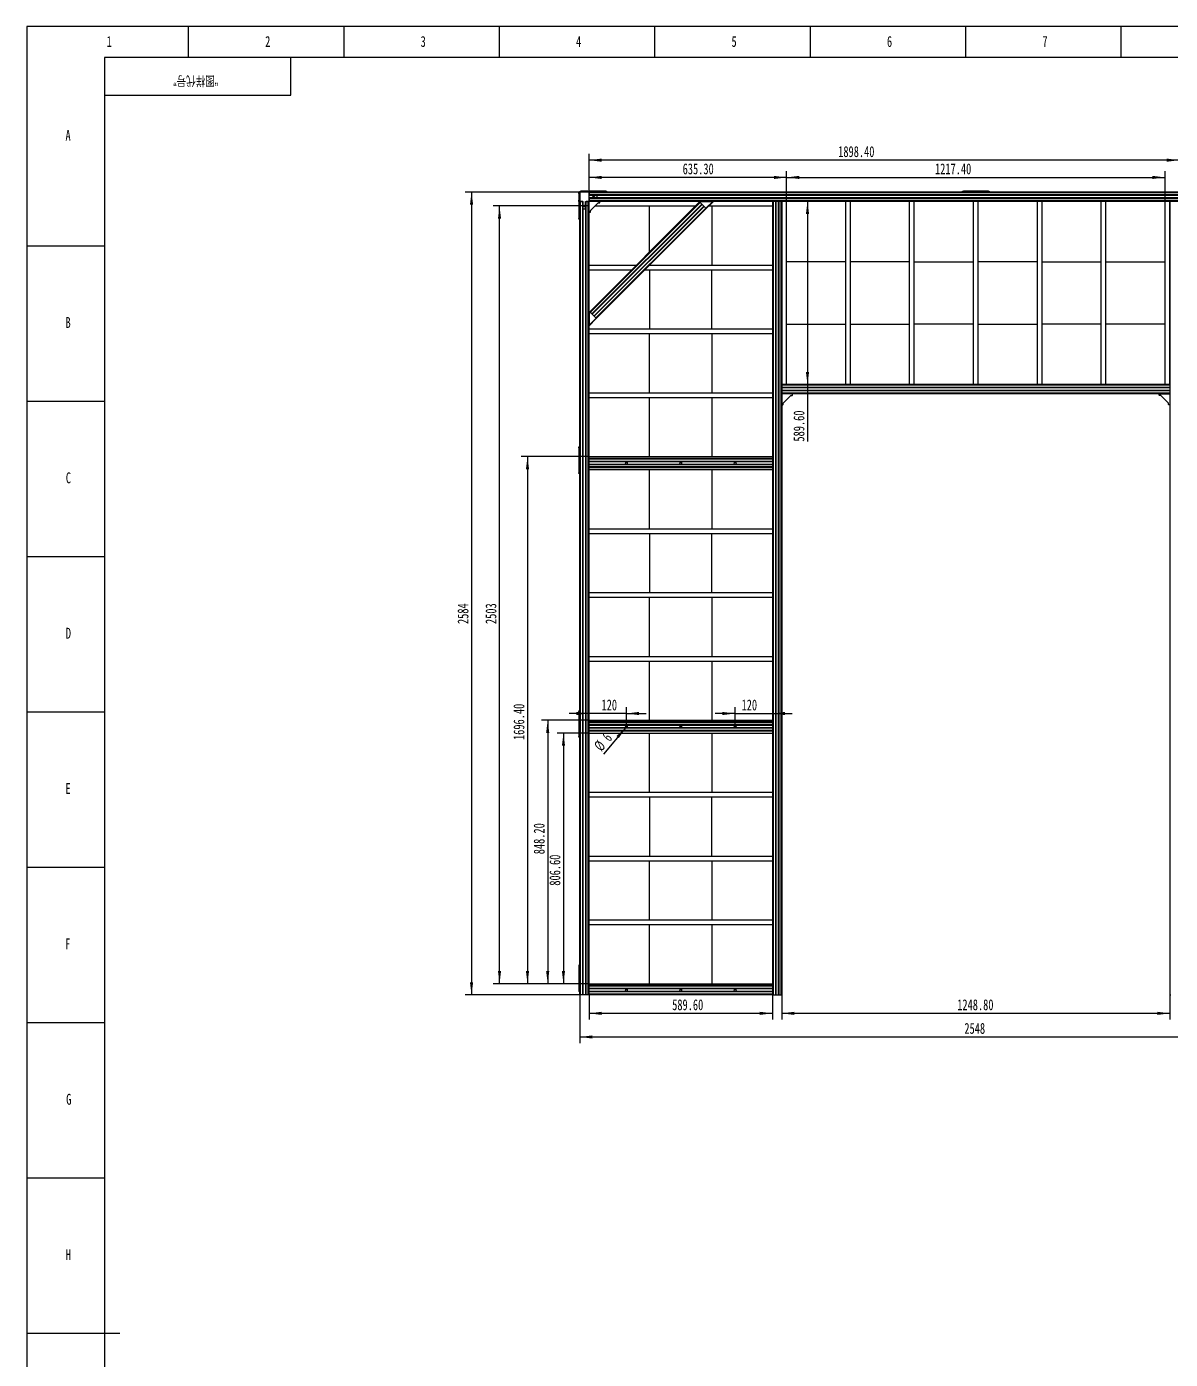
# Model space of a CAD drawing. Header units: millimetres. Extents: x 0 to 1189, y 0 to 841.
# Drawn here: x 0 to 367.9, y 412.1 to 841 of the extents above; entities that cross this region are included whole.
import ezdxf

# ---------------------------------------------------------------- set-up
doc = ezdxf.new("R2010")
doc.units = ezdxf.units.MM
for name, color, linetype in [('10', 7, 'Continuous'), ('5', 7, 'Continuous'), ('SLD-0', 7, 'Continuous')]:
    doc.layers.add(name, color=color, linetype=linetype)
doc.styles.add('SLDTEXTSTYLE0', font='TXT', dxfattribs={"width": 0.7, "bigfont": 'bigfont'})
doc.styles.add('SLDTEXTSTYLE5', font='TXT', dxfattribs={"width": 0.7})
doc.dimstyles.new('SLDDIMSTYLE0', dxfattribs={"dimtxt": 3.5, "dimasz": 4.08, "dimexe": 0, "dimexo": 0.0625, "dimgap": 0.875, "dimtad": 2, "dimlfac": 10, "dimrnd": 1e-09, "dimzin": 12, "dimdsep": 46, "dimtxsty": 'SLDTEXTSTYLE5', "dimsah": 1, "dimcen": 0.09, "dimadec": 0, "dimazin": 3, "dimtfac": 1, "dimtofl": 0, "dimtmove": 0, "dimatfit": 3, "dimfxl": 1, "dimfrac": 2, "dimtolj": 1, "dimtzin": 12, "dimarcsym": 0})
doc.dimstyles.new('SLDDIMSTYLE1', dxfattribs={"dimtxt": 3.5, "dimasz": 4.08, "dimexe": 0, "dimexo": 0.0625, "dimgap": 0.875, "dimtad": 2, "dimlfac": 10, "dimrnd": 1e-09, "dimzin": 4, "dimdsep": 46, "dimtxsty": 'SLDTEXTSTYLE5', "dimsah": 1, "dimcen": 0.09, "dimadec": 0, "dimazin": 1, "dimtfac": 1, "dimtofl": 0, "dimtmove": 0, "dimatfit": 3, "dimfxl": 1, "dimfrac": 2, "dimtolj": 1, "dimtzin": 12, "dimarcsym": 0})
doc.dimstyles.new('SLDDIMSTYLE2', dxfattribs={"dimtxt": 3.5, "dimasz": 4.08, "dimexe": 0, "dimexo": 0.0625, "dimgap": 0.875, "dimtad": 2, "dimlfac": 10, "dimrnd": 1e-09, "dimzin": 12, "dimdsep": 46, "dimtxsty": 'SLDTEXTSTYLE5', "dimblk1": 'NONE', "dimsah": 1, "dimcen": 0, "dimadec": 0, "dimazin": 3, "dimtfac": 1, "dimtmove": 0, "dimatfit": 3, "dimldrblk": 'NONE', "dimfxl": 1, "dimfrac": 2, "dimtolj": 1, "dimtzin": 12, "dimarcsym": 0})
doc.dimstyles.new('SLDDIMSTYLE3', dxfattribs={"dimtxt": 3.5, "dimasz": 4.08, "dimexe": 0, "dimexo": 0.0625, "dimgap": 0.875, "dimtad": 2, "dimlfac": 10, "dimrnd": 1e-09, "dimzin": 12, "dimdsep": 46, "dimtxsty": 'SLDTEXTSTYLE5', "dimsah": 1, "dimcen": 0.09, "dimadec": 0, "dimazin": 3, "dimtfac": 1, "dimtmove": 0, "dimatfit": 0, "dimfxl": 1, "dimfrac": 2, "dimtolj": 1, "dimtzin": 12, "dimarcsym": 0})

# ---------------------------------------------------------------- blocks, each defined once
blk = doc.blocks.new('_D')
at = {"layer": '10'}
for p, q in [((177.9, 529.38), (177.9, 513.84)), ((432.7, 529.38), (432.7, 513.84)), ((177.9, 515.84), (432.7, 515.84))]:
    blk.add_line(p, q, dxfattribs=at)
for points in [[(177.9, 515.84), (181.98, 515.34), (181.98, 516.35)], [(432.7, 515.84), (428.62, 516.35), (428.62, 515.34)]]:
    blk.add_solid(points, dxfattribs=at)
at = {"layer": '10', "insert": (301.62, 520.36), "char_height": 3.5, "attachment_point": 1, "style": 'SLDTEXTSTYLE5'}
blk.add_mtext('2548', dxfattribs=at)
blk = doc.blocks.new('_D_1')
at = {"layer": '10'}
for p, q in [((242.86, 529.38), (242.86, 521.45)), ((367.74, 529.38), (367.74, 521.45)), ((242.86, 523.45), (367.74, 523.45))]:
    blk.add_line(p, q, dxfattribs=at)
for points in [[(242.86, 523.45), (246.94, 522.94), (246.94, 523.95)], [(367.74, 523.45), (363.66, 523.95), (363.66, 522.94)]]:
    blk.add_solid(points, dxfattribs=at)
at = {"layer": '10', "insert": (299.32, 527.96), "char_height": 3.5, "attachment_point": 1, "style": 'SLDTEXTSTYLE5'}
blk.add_mtext('1248.80', dxfattribs=at)
blk = doc.blocks.new('_D_2')
at = {"layer": '10'}
for p, q in [((180.9, 529.38), (180.9, 521.45)), ((239.86, 529.38), (239.86, 521.45)), ((180.9, 523.45), (239.86, 523.45))]:
    blk.add_line(p, q, dxfattribs=at)
for points in [[(180.9, 523.45), (184.98, 522.94), (184.98, 523.95)], [(239.86, 523.45), (235.78, 523.95), (235.78, 522.94)]]:
    blk.add_solid(points, dxfattribs=at)
at = {"layer": '10', "insert": (207.63, 527.96), "char_height": 3.5, "attachment_point": 1, "style": 'SLDTEXTSTYLE5'}
blk.add_mtext('589.60', dxfattribs=at)
blk = doc.blocks.new('_D_3')
at = {"layer": '10'}
for p, q in [((180.38, 613.64), (170.67, 613.64)), ((172.67, 613.64), (172.67, 532.98)), ((180.38, 532.98), (170.67, 532.98))]:
    blk.add_line(p, q, dxfattribs=at)
for points in [[(172.67, 613.64), (172.16, 609.56), (173.17, 609.56)], [(172.67, 532.98), (173.17, 537.06), (172.16, 537.06)]]:
    blk.add_solid(points, dxfattribs=at)
at = {"layer": '10', "insert": (168.15, 564.53), "char_height": 3.5, "attachment_point": 1, "rotation": 90, "style": 'SLDTEXTSTYLE5'}
blk.add_mtext('806.60', dxfattribs=at)
blk = doc.blocks.new('_D_4')
at = {"layer": '10'}
for p, q in [((180.38, 783.28), (150.1, 783.28)), ((152.1, 532.98), (152.1, 783.28)), ((180.38, 532.98), (150.1, 532.98))]:
    blk.add_line(p, q, dxfattribs=at)
for points in [[(152.1, 783.28), (151.59, 779.2), (152.6, 779.2)], [(152.1, 532.98), (152.6, 537.06), (151.59, 537.06)]]:
    blk.add_solid(points, dxfattribs=at)
at = {"layer": '10', "insert": (147.58, 648.74), "char_height": 3.5, "attachment_point": 1, "rotation": 90, "style": 'SLDTEXTSTYLE5'}
blk.add_mtext('2503', dxfattribs=at)
blk = doc.blocks.new('_D_5')
at = {"layer": '10'}
for p, q in [((244.43, 785.3), (244.43, 794.48)), ((366.17, 785.3), (366.17, 794.48)), ((244.43, 792.48), (366.17, 792.48))]:
    blk.add_line(p, q, dxfattribs=at)
for points in [[(244.43, 792.48), (248.51, 791.97), (248.51, 792.98)], [(366.17, 792.48), (362.09, 792.98), (362.09, 791.97)]]:
    blk.add_solid(points, dxfattribs=at)
at = {"layer": '10', "insert": (292.17, 796.99), "char_height": 3.5, "attachment_point": 1, "style": 'SLDTEXTSTYLE5'}
blk.add_mtext('1217.40', dxfattribs=at)
blk = doc.blocks.new('_D_6')
at = {"layer": '10'}
for p, q in [((251.16, 784.78), (251.16, 725.82)), ((251.16, 725.82), (251.16, 707.46))]:
    blk.add_line(p, q, dxfattribs=at)
for points in [[(251.16, 784.78), (250.65, 780.7), (251.67, 780.7)], [(251.16, 725.82), (251.67, 729.9), (250.65, 729.9)]]:
    blk.add_solid(points, dxfattribs=at)
at = {"layer": '10', "insert": (246.65, 707.46), "char_height": 3.5, "attachment_point": 1, "rotation": 90, "style": 'SLDTEXTSTYLE5'}
blk.add_mtext('589.60', dxfattribs=at)
blk = doc.blocks.new('_D_7')
at = {"layer": '10'}
for p, q in [((180.9, 784.78), (180.9, 794.48)), ((244.43, 785.3), (244.43, 794.48)), ((244.43, 792.48), (180.9, 792.48))]:
    blk.add_line(p, q, dxfattribs=at)
for points in [[(180.9, 792.48), (184.98, 791.97), (184.98, 792.98)], [(244.43, 792.48), (240.35, 792.98), (240.35, 791.97)]]:
    blk.add_solid(points, dxfattribs=at)
at = {"layer": '10', "insert": (211, 796.99), "char_height": 3.5, "attachment_point": 1, "style": 'SLDTEXTSTYLE5'}
blk.add_mtext('635.30', dxfattribs=at)
blk = doc.blocks.new('_D_8')
at = {"layer": '10'}
for p, q in [((180.9, 784.78), (180.9, 800.03)), ((370.74, 798.03), (180.9, 798.03)), ((370.74, 784.78), (370.74, 800.03))]:
    blk.add_line(p, q, dxfattribs=at)
for points in [[(180.9, 798.03), (184.98, 797.52), (184.98, 798.54)], [(370.74, 798.03), (366.66, 798.54), (366.66, 797.52)]]:
    blk.add_solid(points, dxfattribs=at)
at = {"layer": '10', "insert": (261.03, 802.54), "char_height": 3.5, "attachment_point": 1, "style": 'SLDTEXTSTYLE5'}
blk.add_mtext('1898.40', dxfattribs=at)
blk = doc.blocks.new('_D_10')
at = {"layer": '10'}
for p, q in [((180.38, 617.8), (165.59, 617.8)), ((167.59, 617.8), (167.59, 532.98)), ((180.38, 532.98), (165.59, 532.98))]:
    blk.add_line(p, q, dxfattribs=at)
for points in [[(167.59, 617.8), (167.09, 613.72), (168.1, 613.72)], [(167.59, 532.98), (168.1, 537.06), (167.09, 537.06)]]:
    blk.add_solid(points, dxfattribs=at)
at = {"layer": '10', "insert": (163.08, 574.65), "char_height": 3.5, "attachment_point": 1, "rotation": 90, "style": 'SLDTEXTSTYLE5'}
blk.add_mtext('848.20', dxfattribs=at)
blk = doc.blocks.new('_D_11')
at = {"layer": '10'}
for p, q in [((180.38, 702.62), (159.1, 702.62)), ((161.1, 702.62), (161.1, 532.98)), ((180.38, 532.98), (159.1, 532.98))]:
    blk.add_line(p, q, dxfattribs=at)
for points in [[(161.1, 702.62), (160.59, 698.54), (161.61, 698.54)], [(161.1, 532.98), (161.61, 537.06), (160.59, 537.06)]]:
    blk.add_solid(points, dxfattribs=at)
at = {"layer": '10', "insert": (156.59, 611.42), "char_height": 3.5, "attachment_point": 1, "rotation": 90, "style": 'SLDTEXTSTYLE5'}
blk.add_mtext('1696.40', dxfattribs=at)
blk = doc.blocks.new('_D_12')
at = {"layer": '10'}
for p, q in [((180.9, 787.78), (141.1, 787.78)), ((143.1, 787.78), (143.1, 529.38)), ((179.9, 529.38), (141.1, 529.38))]:
    blk.add_line(p, q, dxfattribs=at)
for points in [[(143.1, 787.78), (142.59, 783.7), (143.61, 783.7)], [(143.1, 529.38), (143.61, 533.46), (142.59, 533.46)]]:
    blk.add_solid(points, dxfattribs=at)
at = {"layer": '10', "insert": (138.59, 648.74), "char_height": 3.5, "attachment_point": 1, "rotation": 90, "style": 'SLDTEXTSTYLE5'}
blk.add_mtext('2584', dxfattribs=at)
blk = doc.blocks.new('_D_13')
at = {"layer": '10'}
for q in [(185.57, 606.91), (193.1, 615.95)]:
    blk.add_line((192.71, 615.49), q, dxfattribs=at)
blk.add_solid([(192.71, 615.49), (189.71, 612.68), (190.49, 612.03)], dxfattribs=at)
at = {"layer": '10', "char_height": 3.5, "attachment_point": 1, "rotation": 50.2167, "style": 'SLDTEXTSTYLE5'}
for s, insert in [('6', (184.82, 612.89)), ('%%c', (182.18, 609.74))]:
    blk.add_mtext(s, dxfattribs=dict(at, insert=insert))
blk = doc.blocks.new('_None')
blk = doc.blocks.new('_D_14')
at = {"layer": '10'}
for p, q in [((192.9, 615.72), (192.9, 621.95)), ((180.9, 619.95), (174.55, 619.95)), ((192.9, 619.95), (180.9, 619.95)), ((192.9, 619.95), (199.25, 619.95))]:
    blk.add_line(p, q, dxfattribs=at)
for points in [[(180.9, 619.95), (176.82, 620.46), (176.82, 619.44)], [(192.9, 619.95), (196.98, 619.44), (196.98, 620.46)]]:
    blk.add_solid(points, dxfattribs=at)
at = {"layer": '10', "insert": (184.9, 624.46), "char_height": 3.5, "attachment_point": 1, "style": 'SLDTEXTSTYLE5'}
blk.add_mtext('120', dxfattribs=at)
blk = doc.blocks.new('_D_15')
at = {"layer": '10'}
for p, q in [((227.86, 615.72), (227.86, 621.95)), ((227.86, 619.95), (221.51, 619.95)), ((227.86, 619.95), (239.86, 619.95)), ((239.86, 619.95), (246.21, 619.95))]:
    blk.add_line(p, q, dxfattribs=at)
for points in [[(227.86, 619.95), (223.78, 620.46), (223.78, 619.44)], [(239.86, 619.95), (243.94, 619.44), (243.94, 620.46)]]:
    blk.add_solid(points, dxfattribs=at)
at = {"layer": '10', "insert": (229.95, 624.46), "char_height": 3.5, "attachment_point": 1, "style": 'SLDTEXTSTYLE5'}
blk.add_mtext('120', dxfattribs=at)

msp = doc.modelspace()

# ---------------------------------------------------------------- linework, layer by layer
at = {"color": 7, "linetype": 'Continuous', "lineweight": 25}
for p, q in [((177.6539, 787.3306), (177.6539, 787.5306)), ((177.6539, 787.5306), (177.9039, 787.5306)), ((177.9039, 787.3306), (177.6539, 787.3306)), ((177.6539, 787.3306), (177.6539, 785.1306)), ((177.6539, 785.1306), (177.9039, 785.1306)), ((177.6539, 784.9306), (177.6539, 785.1306)), ((177.9039, 784.9306), (177.6539, 784.9306)), ((177.6539, 784.7306), (177.6539, 784.9306)), ((177.9039, 787.5306), (177.9039, 785.0306)), ((177.9039, 785.0306), (177.9039, 784.9306)), ((177.9039, 784.9306), (177.9039, 784.7806)), ((178.0539, 787.7806), (178.0539, 788.0306)), ((178.0539, 788.0306), (178.2539, 788.0306)), ((178.1539, 787.7806), (178.0539, 787.7806)), ((180.6539, 787.7806), (178.1539, 787.7806)), ((178.2539, 788.0306), (178.2539, 787.7806)), ((180.4539, 788.0306), (178.2539, 788.0306)), ((180.4539, 787.7806), (180.4539, 788.0306)), ((180.4539, 788.0306), (180.6539, 788.0306)), ((180.6539, 788.0306), (180.6539, 787.7806)), ((180.6539, 788.0306), (180.8539, 788.0306)), ((180.8539, 787.7806), (180.6539, 787.7806)), ((180.8539, 788.0306), (180.8539, 787.7806)), ((186.3539, 788.0306), (180.8539, 788.0306)), ((180.9039, 787.7806), (180.8539, 787.7806)), ((301.1307, 787.7806), (180.9039, 787.7806)), ((180.9039, 787.7806), (180.9039, 787.5306)), ((429.7039, 787.5306), (180.9039, 787.5306)), ((180.9039, 787.5306), (180.9039, 786.8206)), ((180.9039, 786.6806), (180.9039, 787.5306)), ((429.7039, 786.8206), (180.9039, 786.8206)), ((429.7039, 786.8006), (180.9039, 786.8006)), ((429.7039, 786.7806), (180.9039, 786.7806)), ((429.7039, 786.7106), (180.9039, 786.7106)), ((429.7039, 786.6906), (180.9039, 786.6906)), ((183.4039, 786.6806), (180.9039, 786.6806)), ((180.9039, 785.0306), (180.9039, 785.8806)), ((183.4039, 785.8806), (180.9039, 785.8806)), ((429.7039, 785.8706), (180.9039, 785.8706)), ((429.7039, 785.8506), (180.9039, 785.8506)), ((429.7039, 785.7806), (180.9039, 785.7806)), ((429.7039, 785.7606), (180.9039, 785.7606)), ((429.7039, 785.7406), (180.9039, 785.7406)), ((180.9039, 785.7406), (180.9039, 785.0306)), ((429.7039, 785.0306), (180.9039, 785.0306)), ((180.9039, 785.0306), (180.9039, 784.7806)), ((183.4039, 786.6906), (183.4039, 786.6806)), ((183.4039, 786.6806), (183.4039, 785.8806)), ((183.4039, 785.8806), (183.4039, 785.8706)), ((186.3539, 787.7806), (186.3539, 788.0306)), ((186.3539, 788.0306), (186.5539, 788.0306)), ((186.5539, 788.0306), (186.5539, 787.7806)), ((301.0039, 787.7806), (301.0039, 788.0306)), ((301.0039, 788.0306), (301.1039, 788.0306)), ((301.1039, 787.7806), (301.1039, 788.0306)), ((301.1039, 788.0306), (301.3039, 788.0306)), ((301.3039, 787.7806), (301.1307, 787.7806)), ((301.3039, 788.0306), (301.3039, 787.7806)), ((309.4039, 788.0306), (301.3039, 788.0306)), ((309.4039, 787.7806), (301.3039, 787.7806)), ((309.4039, 787.7806), (309.4039, 788.0306)), ((309.4039, 788.0306), (309.6039, 788.0306)), ((309.5771, 787.7806), (309.4039, 787.7806)), ((429.7039, 787.7806), (309.5771, 787.7806)), ((309.6039, 788.0306), (309.6039, 787.7806)), ((309.6039, 788.0306), (309.6139, 788.0306)), ((309.6139, 788.0306), (309.6139, 787.7806)), ((177.9039, 784.7306), (177.6539, 784.7306)), ((177.6539, 784.7306), (177.6539, 779.2306)), ((177.9039, 705.6339), (177.9039, 784.7806)), ((178.1539, 784.7806), (177.9039, 784.7806)), ((178.1539, 784.7806), (179.0039, 784.7806)), ((178.1539, 529.3806), (178.1539, 784.7806)), ((178.8639, 784.7806), (178.1539, 784.7806)), ((178.8639, 529.3806), (178.8639, 784.7806)), ((178.8839, 529.3806), (178.8839, 784.7806)), ((178.9039, 529.3806), (178.9039, 784.7806)), ((178.9739, 529.3806), (178.9739, 784.7806)), ((178.9939, 529.3806), (178.9939, 784.7806)), ((179.0039, 782.2806), (178.9939, 782.2806)), ((179.0039, 782.2806), (179.0039, 784.7806)), ((179.8039, 782.2806), (179.0039, 782.2806)), ((179.8039, 784.7806), (180.6539, 784.7806)), ((179.8039, 782.2806), (179.8039, 784.7806)), ((179.8139, 782.2806), (179.8039, 782.2806)), ((179.8139, 529.3806), (179.8139, 784.7806)), ((179.8339, 529.3806), (179.8339, 784.7806)), ((179.9039, 529.3806), (179.9039, 784.7806)), ((179.9239, 529.3806), (179.9239, 784.7806)), ((179.9439, 529.3806), (179.9439, 784.7806)), ((180.6539, 784.7806), (179.9439, 784.7806)), ((180.6539, 529.3806), (180.6539, 784.7806)), ((180.9039, 784.7806), (180.6539, 784.7806)), ((216.6835, 784.7806), (180.9039, 784.7806)), ((180.9039, 749.001), (180.9039, 784.7806)), ((180.9039, 781.3006), (181.2839, 781.3006)), ((181.1161, 749.2132), (216.4714, 784.5685)), ((181.2928, 749.0364), (216.6482, 784.3917)), ((181.3839, 781.4006), (181.3839, 781.7592)), ((181.4132, 781.8299), (183.8546, 784.2714)), ((181.7949, 748.5344), (217.1502, 783.8897)), ((181.809, 748.5202), (217.1644, 783.8755)), ((181.8232, 748.5061), (217.1785, 783.8614)), ((181.8727, 748.4566), (217.228, 783.8119)), ((181.8868, 748.4424), (217.2422, 783.7978)), ((182.4666, 747.8626), (217.822, 783.2179)), ((182.4808, 747.8485), (217.8361, 783.2038)), ((182.5303, 747.799), (217.8856, 783.1543)), ((182.5444, 747.7848), (217.8998, 783.1402)), ((182.5586, 747.7707), (217.9139, 783.126)), ((182.8639, 783.2806), (215.1835, 783.2806)), ((183.0606, 747.2686), (218.416, 782.624)), ((183.2374, 747.0919), (218.5927, 782.4472)), ((183.9254, 784.3006), (184.2839, 784.3006)), ((184.3839, 784.4006), (184.3839, 784.7806)), ((200.3839, 768.481), (200.3839, 783.2806)), ((216.4714, 784.5685), (216.6835, 784.7806)), ((216.5563, 784.4837), (216.4714, 784.5685)), ((216.8532, 784.7806), (216.5563, 784.4837)), ((218.5079, 782.532), (216.5563, 784.4837)), ((217.1502, 783.8897), (216.6482, 784.3917)), ((216.6835, 784.7806), (216.8532, 784.7806)), ((216.8532, 784.7806), (220.7565, 784.7806)), ((218.416, 782.624), (217.9139, 783.126)), ((218.5079, 782.532), (220.7565, 784.7806)), ((218.5927, 782.4472), (218.5079, 782.532)), ((220.9262, 784.7806), (218.5927, 782.4472)), ((219.4262, 783.2806), (239.8639, 783.2806)), ((220.3839, 783.2806), (220.3839, 764.2406)), ((220.7565, 784.7806), (220.9262, 784.7806)), ((389.6817, 784.7806), (220.9262, 784.7806)), ((239.8639, 784.7806), (239.8639, 702.0406)), ((240.1139, 784.7806), (240.1139, 529.3806)), ((240.8239, 784.7806), (240.8239, 529.3806)), ((240.8439, 784.7806), (240.8439, 529.3806)), ((240.8639, 784.7806), (240.8639, 529.3806)), ((240.9339, 784.7806), (240.9339, 529.3806)), ((240.9539, 784.7806), (240.9539, 529.3806)), ((241.7739, 784.7806), (241.7739, 529.3806)), ((241.7939, 784.7806), (241.7939, 529.3806)), ((241.8639, 784.7806), (241.8639, 529.3806)), ((241.8839, 784.7806), (241.8839, 529.3806)), ((241.9039, 784.7806), (241.9039, 529.3806)), ((242.6139, 784.7806), (242.6139, 529.3806)), ((242.8639, 784.7806), (242.8639, 725.8206)), ((242.9339, 725.8206), (242.9339, 784.7806)), ((244.4339, 725.8206), (244.4339, 784.7806)), ((263.4739, 725.8206), (263.4739, 784.7806)), ((264.9739, 725.8206), (264.9739, 784.7806)), ((284.0139, 725.8206), (284.0139, 784.7806)), ((285.5139, 725.8206), (285.5139, 784.7806)), ((304.5539, 725.8206), (304.5539, 784.7806)), ((306.0539, 725.8206), (306.0539, 784.7806)), ((325.0939, 725.8206), (325.0939, 784.7806)), ((326.5939, 725.8206), (326.5939, 784.7806)), ((345.6339, 725.8206), (345.6339, 784.7806)), ((347.1339, 725.8206), (347.1339, 784.7806)), ((366.1739, 725.8206), (366.1739, 784.7806)), ((367.6739, 725.8206), (367.6739, 784.7806)), ((367.7439, 784.7806), (367.7439, 725.8206)), ((177.6539, 779.2306), (177.9039, 779.2306)), ((177.6539, 779.0306), (177.6539, 779.2306)), ((177.9039, 779.0306), (177.6539, 779.0306)), ((180.9039, 764.2406), (196.1435, 764.2406)), ((200.3862, 764.2406), (239.8639, 764.2406)), ((263.4739, 765.3006), (244.4339, 765.3006)), ((284.0139, 765.3006), (264.9739, 765.3006)), ((285.5139, 765.3006), (304.5539, 765.3006)), ((325.0939, 765.3006), (306.0539, 765.3006)), ((326.5939, 765.3006), (345.6339, 765.3006)), ((347.1339, 765.3006), (366.1739, 765.3006)), ((180.9039, 762.7406), (194.6435, 762.7406)), ((198.8862, 762.7406), (239.8639, 762.7406)), ((200.3839, 762.7406), (200.3839, 743.7006)), ((220.3839, 743.7006), (220.3839, 762.7406)), ((180.9039, 749.001), (181.1161, 749.2132)), ((181.2009, 749.1283), (180.9039, 748.8313)), ((180.9039, 748.8313), (180.9039, 749.001)), ((180.9039, 748.8313), (180.9039, 744.9281)), ((180.9039, 744.9281), (183.1525, 747.1767)), ((183.2374, 747.0919), (180.9039, 744.7584)), ((181.1161, 749.2132), (181.2009, 749.1283)), ((183.1525, 747.1767), (181.2009, 749.1283)), ((181.7949, 748.5344), (181.2928, 749.0364)), ((183.0606, 747.2686), (182.5586, 747.7707)), ((183.1525, 747.1767), (183.2374, 747.0919)), ((180.9039, 744.7584), (180.9039, 744.9281)), ((180.9039, 529.3806), (180.9039, 744.7584)), ((180.9039, 743.7006), (239.8639, 743.7006)), ((180.9039, 742.2006), (239.8639, 742.2006)), ((200.3839, 723.1606), (200.3839, 742.2006)), ((220.3839, 742.2006), (220.3839, 723.1606)), ((244.4339, 745.3006), (263.4739, 745.3006)), ((264.9739, 745.3006), (284.0139, 745.3006)), ((304.5539, 745.3006), (285.5139, 745.3006)), ((306.0539, 745.3006), (325.0939, 745.3006)), ((345.6339, 745.3006), (326.5939, 745.3006)), ((366.1739, 745.3006), (347.1339, 745.3006)), ((367.7439, 725.8206), (242.8639, 725.8206)), ((242.8639, 725.8206), (242.8639, 725.5706)), ((367.7439, 725.5706), (242.8639, 725.5706)), ((242.8639, 725.5706), (242.8639, 724.8606)), ((367.7439, 724.8606), (242.8639, 724.8606)), ((242.8639, 724.8606), (242.8639, 724.8406)), ((367.7439, 725.8206), (367.7439, 725.5706)), ((367.7439, 725.5706), (367.7439, 724.8606)), ((367.7439, 724.8606), (367.7439, 724.8406)), ((180.9039, 723.1606), (239.8639, 723.1606)), ((180.9039, 721.6606), (239.8639, 721.6606)), ((200.3839, 702.6206), (200.3839, 721.6606)), ((220.3839, 721.6606), (220.3839, 702.6206)), ((367.7439, 724.8406), (242.8639, 724.8406)), ((242.8639, 724.8406), (242.8639, 724.8206)), ((367.7439, 724.8206), (242.8639, 724.8206)), ((242.8639, 724.8206), (242.8639, 724.7506)), ((367.7439, 724.7506), (242.8639, 724.7506)), ((242.8639, 724.7506), (242.8639, 724.7306)), ((367.7439, 724.7306), (242.8639, 724.7306)), ((242.8639, 724.7306), (242.8639, 723.9106)), ((367.7439, 723.9106), (242.8639, 723.9106)), ((242.8639, 723.9106), (242.8639, 723.8906)), ((367.7439, 723.8906), (242.8639, 723.8906)), ((242.8639, 723.8906), (242.8639, 723.8206)), ((367.7439, 723.8206), (242.8639, 723.8206)), ((242.8639, 723.8206), (242.8639, 723.8006)), ((367.7439, 723.8006), (242.8639, 723.8006)), ((242.8639, 723.8006), (242.8639, 723.7806)), ((367.7439, 723.7806), (242.8639, 723.7806)), ((242.8639, 723.7806), (242.8639, 723.0706)), ((367.7439, 723.0706), (242.8639, 723.0706)), ((242.8639, 723.0706), (242.8639, 722.8206)), ((246.3439, 722.8206), (242.8639, 722.8206)), ((242.8639, 722.8206), (242.8639, 719.3406)), ((243.3732, 719.8699), (245.8146, 722.3114)), ((245.8854, 722.3406), (246.2439, 722.3406)), ((246.3439, 722.4406), (246.3439, 722.8206)), ((364.2639, 722.8206), (246.3439, 722.8206)), ((364.2639, 722.4406), (364.2639, 722.8206)), ((364.2639, 722.8206), (367.7439, 722.8206)), ((364.7225, 722.3406), (364.3639, 722.3406)), ((367.2346, 719.8699), (364.7932, 722.3114)), ((367.7439, 724.8406), (367.7439, 724.8206)), ((367.7439, 724.8206), (367.7439, 724.7506)), ((367.7439, 724.7506), (367.7439, 724.7306)), ((367.7439, 724.7306), (367.7439, 723.9106)), ((367.7439, 723.9106), (367.7439, 723.8906)), ((367.7439, 723.8906), (367.7439, 723.8206)), ((367.7439, 723.8206), (367.7439, 723.8006)), ((367.7439, 723.8006), (367.7439, 723.7806)), ((367.7439, 723.7806), (367.7439, 723.0706)), ((367.7439, 723.0706), (367.7439, 722.8206)), ((367.7439, 722.8206), (367.7439, 719.3406)), ((242.8639, 719.3406), (243.2439, 719.3406)), ((242.8639, 719.3406), (242.8639, 529.3806)), ((243.3439, 719.4406), (243.3439, 719.7992)), ((367.2639, 719.4406), (367.2639, 719.7992)), ((367.7439, 719.3406), (367.3639, 719.3406)), ((367.7439, 719.3406), (367.7439, 529.3806)), ((177.6539, 705.7706), (177.9039, 705.7706)), ((177.6539, 705.6606), (177.6539, 705.7706)), ((177.6539, 705.4606), (177.6539, 705.6606)), ((177.6539, 705.6606), (177.9039, 705.6606)), ((177.9039, 705.4606), (177.6539, 705.4606)), ((177.6539, 705.4606), (177.6539, 697.3606)), ((177.9039, 705.6339), (177.9039, 705.4606)), ((177.9039, 705.4606), (177.9039, 697.3606)), ((180.9039, 702.6206), (239.8639, 702.6206)), ((239.8639, 702.0406), (180.9039, 702.0406)), ((239.8639, 701.7906), (180.9039, 701.7906)), ((239.8639, 701.0806), (180.9039, 701.0806)), ((239.8639, 701.0606), (180.9039, 701.0606)), ((239.8639, 701.0406), (180.9039, 701.0406)), ((239.8639, 700.9706), (180.9039, 700.9706)), ((239.8639, 700.9506), (180.9039, 700.9506)), ((239.8639, 700.1306), (180.9039, 700.1306)), ((239.8639, 700.1106), (180.9039, 700.1106)), ((239.8639, 700.0406), (180.9039, 700.0406)), ((239.8639, 700.0206), (180.9039, 700.0206)), ((239.8639, 700.0006), (180.9039, 700.0006)), ((239.8639, 699.2906), (180.9039, 699.2906)), ((239.8639, 702.0406), (239.8639, 701.7906)), ((239.8639, 701.7906), (239.8639, 701.0806)), ((239.8639, 701.0806), (239.8639, 701.0606)), ((239.8639, 701.0606), (239.8639, 701.0406)), ((239.8639, 701.0406), (239.8639, 700.9706)), ((239.8639, 700.9706), (239.8639, 700.9506)), ((239.8639, 700.9506), (239.8639, 700.1306)), ((239.8639, 700.1306), (239.8639, 700.1106)), ((239.8639, 700.1106), (239.8639, 700.0406)), ((239.8639, 700.0406), (239.8639, 700.0206)), ((239.8639, 700.0206), (239.8639, 700.0006)), ((239.8639, 700.0006), (239.8639, 699.2906)), ((239.8639, 699.2906), (239.8639, 699.0406)), ((177.6539, 697.3606), (177.9039, 697.3606)), ((177.6539, 697.1606), (177.6539, 697.3606)), ((177.9039, 697.1606), (177.6539, 697.1606)), ((177.6539, 697.1506), (177.6539, 697.1606)), ((177.9039, 697.1506), (177.6539, 697.1506)), ((177.9039, 697.3606), (177.9039, 697.1874)), ((177.9039, 620.8139), (177.9039, 697.1874)), ((239.8639, 699.0406), (180.9039, 699.0406)), ((180.9039, 698.4606), (239.8639, 698.4606)), ((200.3839, 679.4206), (200.3839, 698.4606)), ((220.3839, 698.4606), (220.3839, 679.4206)), ((239.8639, 699.0406), (239.8639, 617.2206)), ((180.9039, 679.4206), (239.8639, 679.4206)), ((180.9039, 677.9206), (239.8639, 677.9206)), ((200.3839, 677.9206), (200.3839, 658.8806)), ((220.3839, 658.8806), (220.3839, 677.9206)), ((180.9039, 658.8806), (239.8639, 658.8806)), ((180.9039, 657.3806), (239.8639, 657.3806)), ((200.3839, 638.3406), (200.3839, 657.3806)), ((220.3839, 657.3806), (220.3839, 638.3406)), ((180.9039, 638.3406), (239.8639, 638.3406)), ((180.9039, 636.8406), (239.8639, 636.8406)), ((200.3839, 617.8006), (200.3839, 636.8406)), ((220.3839, 636.8406), (220.3839, 617.8006)), ((177.6539, 620.8406), (177.9039, 620.8406)), ((177.6539, 620.6406), (177.6539, 620.8406)), ((177.9039, 620.6406), (177.6539, 620.6406)), ((177.6539, 620.6406), (177.6539, 612.5406)), ((177.9039, 620.8139), (177.9039, 620.6406)), ((177.9039, 620.6406), (177.9039, 612.5406)), ((180.9039, 617.8006), (239.8639, 617.8006)), ((239.8639, 617.2206), (180.9039, 617.2206)), ((239.8639, 616.9706), (180.9039, 616.9706)), ((239.8639, 616.2606), (180.9039, 616.2606)), ((239.8639, 616.2406), (180.9039, 616.2406)), ((239.8639, 616.2206), (180.9039, 616.2206)), ((239.8639, 616.1506), (180.9039, 616.1506)), ((239.8639, 616.1306), (180.9039, 616.1306)), ((239.8639, 615.3106), (180.9039, 615.3106)), ((239.8639, 615.2906), (180.9039, 615.2906)), ((239.8639, 615.2206), (180.9039, 615.2206)), ((239.8639, 615.2006), (180.9039, 615.2006)), ((239.8639, 615.1806), (180.9039, 615.1806)), ((239.8639, 614.4706), (180.9039, 614.4706)), ((239.8639, 614.2206), (180.9039, 614.2206)), ((180.9039, 613.6406), (239.8639, 613.6406)), ((200.3839, 594.6006), (200.3839, 613.6406)), ((220.3839, 613.6406), (220.3839, 594.6006)), ((239.8639, 617.2206), (239.8639, 616.9706)), ((239.8639, 616.9706), (239.8639, 616.2606)), ((239.8639, 616.2606), (239.8639, 616.2406)), ((239.8639, 616.2406), (239.8639, 616.2206)), ((239.8639, 616.2206), (239.8639, 616.1506)), ((239.8639, 616.1506), (239.8639, 616.1306)), ((239.8639, 616.1306), (239.8639, 615.3106)), ((239.8639, 615.3106), (239.8639, 615.2906)), ((239.8639, 615.2906), (239.8639, 615.2206)), ((239.8639, 615.2206), (239.8639, 615.2006)), ((239.8639, 615.2006), (239.8639, 615.1806)), ((239.8639, 615.1806), (239.8639, 614.4706)), ((239.8639, 614.4706), (239.8639, 614.2206)), ((239.8639, 614.2206), (239.8639, 532.4006)), ((177.6539, 612.5406), (177.9039, 612.5406)), ((177.6539, 612.3406), (177.6539, 612.5406)), ((177.9039, 612.3406), (177.6539, 612.3406)), ((177.6539, 612.3306), (177.6539, 612.3406)), ((177.9039, 612.3306), (177.6539, 612.3306)), ((177.9039, 612.5406), (177.9039, 612.3674)), ((177.9039, 529.3806), (177.9039, 612.3674)), ((180.9039, 594.6006), (239.8639, 594.6006)), ((180.9039, 593.1006), (239.8639, 593.1006)), ((200.3839, 593.1006), (200.3839, 574.0606)), ((220.3839, 574.0606), (220.3839, 593.1006)), ((180.9039, 574.0606), (239.8639, 574.0606)), ((180.9039, 572.5606), (239.8639, 572.5606)), ((200.3839, 553.5206), (200.3839, 572.5606)), ((220.3839, 572.5606), (220.3839, 553.5206)), ((180.9039, 553.5206), (239.8639, 553.5206)), ((180.9039, 552.0206), (239.8639, 552.0206)), ((200.3839, 532.9806), (200.3839, 552.0206)), ((220.3839, 552.0206), (220.3839, 532.9806)), ((177.9039, 538.9706), (177.6539, 538.9706)), ((177.6539, 538.9706), (177.6539, 530.4706)), ((177.9039, 538.9706), (177.9039, 530.4706)), ((180.9039, 532.9806), (239.8639, 532.9806)), ((239.8639, 532.4006), (180.9039, 532.4006)), ((239.8639, 532.1506), (180.9039, 532.1506)), ((239.8639, 532.4006), (239.8639, 532.1506)), ((239.8639, 532.1506), (239.8639, 531.4406)), ((177.9039, 530.4706), (177.6539, 530.4706)), ((178.1539, 529.3806), (177.9039, 529.3806)), ((178.8639, 529.3806), (178.1539, 529.3806)), ((178.8839, 529.3806), (178.8639, 529.3806)), ((178.9039, 529.3806), (178.8839, 529.3806)), ((178.9739, 529.3806), (178.9039, 529.3806)), ((178.9939, 529.3806), (178.9739, 529.3806)), ((179.8139, 529.3806), (178.9939, 529.3806)), ((179.8339, 529.3806), (179.8139, 529.3806)), ((179.9039, 529.3806), (179.8339, 529.3806)), ((179.9239, 529.3806), (179.9039, 529.3806)), ((179.9439, 529.3806), (179.9239, 529.3806)), ((180.6539, 529.3806), (179.9439, 529.3806)), ((180.9039, 529.3806), (180.6539, 529.3806)), ((239.8639, 531.4406), (180.9039, 531.4406)), ((239.8639, 531.4206), (180.9039, 531.4206)), ((239.8639, 531.4006), (180.9039, 531.4006)), ((239.8639, 531.3306), (180.9039, 531.3306)), ((239.8639, 531.3106), (180.9039, 531.3106)), ((239.8639, 530.4906), (180.9039, 530.4906)), ((239.8639, 530.4706), (180.9039, 530.4706)), ((239.8639, 530.4006), (180.9039, 530.4006)), ((239.8639, 530.3806), (180.9039, 530.3806)), ((239.8639, 530.3606), (180.9039, 530.3606)), ((239.8639, 529.6506), (180.9039, 529.6506)), ((239.8639, 529.4006), (180.9039, 529.4006)), ((239.8639, 531.4406), (239.8639, 531.4206)), ((239.8639, 531.4206), (239.8639, 531.4006)), ((239.8639, 531.4006), (239.8639, 531.3306)), ((239.8639, 531.3306), (239.8639, 531.3106)), ((239.8639, 531.3106), (239.8639, 530.4906)), ((239.8639, 530.4906), (239.8639, 530.4706)), ((239.8639, 530.4706), (239.8639, 530.4006)), ((239.8639, 530.4006), (239.8639, 530.3806)), ((239.8639, 530.3806), (239.8639, 530.3606)), ((239.8639, 530.3606), (239.8639, 529.6506)), ((239.8639, 529.6506), (239.8639, 529.4006)), ((239.8639, 529.4006), (239.8639, 529.3806)), ((239.8639, 529.3806), (240.1139, 529.3806)), ((240.1139, 529.3806), (240.8239, 529.3806)), ((240.8239, 529.3806), (240.8439, 529.3806)), ((240.8439, 529.3806), (240.8639, 529.3806)), ((240.8639, 529.3806), (240.9339, 529.3806)), ((240.9339, 529.3806), (240.9539, 529.3806)), ((240.9539, 529.3806), (241.7739, 529.3806)), ((241.7739, 529.3806), (241.7939, 529.3806)), ((241.7939, 529.3806), (241.8639, 529.3806)), ((241.8639, 529.3806), (241.8839, 529.3806)), ((241.8839, 529.3806), (241.9039, 529.3806)), ((241.9039, 529.3806), (242.6139, 529.3806)), ((242.6139, 529.3806), (242.8639, 529.3806)), ((367.7439, 529.3806), (367.9939, 529.3806))]:
    msp.add_line(p, q, dxfattribs=at)
for centre, radius in [((182.4039, 786.2806), 0.25), ((179.4039, 783.2806), 0.25), ((192.9039, 700.5406), 0.3), ((210.3839, 700.5406), 0.3), ((227.8639, 700.5406), 0.3), ((192.9039, 615.7206), 0.3), ((210.3839, 615.7206), 0.3), ((227.8639, 615.7206), 0.3), ((192.9039, 530.9006), 0.3), ((210.3839, 530.9006), 0.3), ((227.8639, 530.9006), 0.3)]:
    msp.add_circle(centre, radius, dxfattribs=at)
for centre, radius, start, end in [((178.1539, 787.5306), 0.25, 90, 180), ((178.1539, 785.0306), 0.25, 180, 270), ((180.6539, 787.5306), 0.25, 0, 90), ((180.6539, 785.0306), 0.25, 270, 0), ((181.2839, 781.4006), 0.1, 270, 0), ((181.4839, 781.7592), 0.1, 135, 180), ((183.9254, 784.2006), 0.1, 90, 135), ((184.2839, 784.4006), 0.1, 270, 0), ((245.8854, 722.2406), 0.1, 90, 135), ((246.2439, 722.4406), 0.1, 270, 0), ((364.3639, 722.4406), 0.1, 180, 270), ((364.7225, 722.2406), 0.1, 45, 90), ((243.2439, 719.4406), 0.1, 270, 0), ((243.4439, 719.7992), 0.1, 135, 180), ((367.1639, 719.7992), 0.1, 0, 45), ((367.3639, 719.4406), 0.1, 180, 270)]:
    msp.add_arc(centre, radius, start, end, dxfattribs=at)
at = {"layer": '5', "color": 7}
for p, q in [((1189, 841), (0, 841)), ((0, 841), (0, 0))]:
    msp.add_line(p, q, dxfattribs=at)
at = {"layer": '5'}
for p, q in [((52, 841), (52, 831.0501)), ((102, 841), (102, 831.0501)), ((152, 841), (152, 831.0501)), ((202, 841), (202, 831.0501)), ((252, 841), (252, 831.0501)), ((302, 841), (302, 831.0501)), ((352, 841), (352, 831.0501)), ((0, 770.5), (25, 770.5)), ((0, 720.5), (25, 720.5)), ((0, 670.5), (25, 670.5)), ((0, 620.5), (25, 620.5)), ((0, 570.5), (25, 570.5)), ((0, 520.5), (25, 520.5)), ((0, 470.5), (25, 470.5))]:
    msp.add_line(p, q, dxfattribs=at)
at = {"layer": '5', "color": 7, "lineweight": 25}
for p, q in [((1179, 831.0501), (25, 831.0501)), ((25, 831.0501), (25, 10)), ((85, 819), (85, 831)), ((25, 819), (85, 819))]:
    msp.add_line(p, q, dxfattribs=at)
at = {"layer": '5', "lineweight": 25}
msp.add_line((0, 420.5), (30, 420.5), dxfattribs=at)

# ---------------------------------------------------------------- texts
at = {"layer": '10', "char_height": 3.5, "attachment_point": 2, "style": 'SLDTEXTSTYLE5'}
for s, insert in [('1', (26.5444, 837.9836)), ('2', (77.5444, 837.9836)), ('3', (127.5444, 837.9836)), ('4', (177.5444, 837.9836)), ('5', (227.5444, 837.9836)), ('6', (277.5469, 837.9836)), ('7', (327.5469, 837.9836)), ('A', (13.3203, 807.7898)), ('B', (13.3203, 747.5398)), ('C', (13.4273, 697.5398)), ('D', (13.4297, 647.5398)), ('E', (13.3179, 597.5398)), ('F', (13.2243, 547.5398)), ('G', (13.5391, 497.5398)), ('H', (13.4297, 447.5398))]:
    msp.add_mtext(s, dxfattribs=dict(at, insert=insert))
at = {"layer": 'SLD-0', "insert": (54.372, 821.8606), "char_height": 3.5, "attachment_point": 2, "rotation": 180, "style": 'SLDTEXTSTYLE0'}
msp.add_mtext('“图样代号”', dxfattribs=at)

# ---------------------------------------------------------------- dimensions: what is measured, and where the dimension line sits
at = {"layer": '10'}
for base, p1, p2, dimstyle, picture, middle in [((180.9039, 798.0306), (370.7439, 784.7806), (180.9039, 784.7806), 'SLDDIMSTYLE1', '_D_8', (266.3918, 798.0306)), ((180.9039, 792.4759), (244.4339, 785.3006), (180.9039, 784.7806), 'SLDDIMSTYLE1', '_D_7', (215.6035, 792.4759)), ((366.1739, 792.4759), (244.4339, 785.3006), (366.1739, 785.3006), 'SLDDIMSTYLE1', '_D_5', (297.5437, 792.4759)), ((180.9039, 619.9513), (192.9039, 615.7206), (180.9039, 529.3806), 'SLDDIMSTYLE3', '_D_14', (187.2069, 619.9513)), ((239.8639, 619.9513), (227.8639, 615.7206), (239.8639, 529.3806), 'SLDDIMSTYLE3', '_D_15', (232.2575, 619.9513)), ((432.7039, 515.8443), (177.9039, 529.3806), (432.7039, 529.3806), 'SLDDIMSTYLE0', '_D', (304.693, 515.8443)), ((239.8639, 523.4464), (180.9039, 529.3806), (239.8639, 529.3806), 'SLDDIMSTYLE1', '_D_2', (212.226, 523.4464)), ((367.7439, 523.4464), (242.8639, 529.3806), (367.7439, 529.3806), 'SLDDIMSTYLE1', '_D_1', (304.693, 523.4464))]:
    dim = msp.add_linear_dim(base=base, p1=p1, p2=p2, dimstyle=dimstyle, dxfattribs=at)
    dim.commit()
    dim.dimension.update_dxf_attribs({"geometry": picture, "text_midpoint": middle, "dimtype": 160})
for base, p1, p2, dimstyle, picture, middle in [((143.1025, 529.3806), (180.9039, 787.7806), (179.9039, 529.3806), 'SLDDIMSTYLE0', '_D_12', (143.1025, 651.8138)), ((152.0967, 783.2806), (180.3839, 532.9806), (180.3839, 783.2806), 'SLDDIMSTYLE0', '_D_4', (152.0967, 651.8138)), ((251.1578, 725.8206), (180.9039, 784.7806), (242.8639, 725.8206), 'SLDDIMSTYLE1', '_D_6', (251.1578, 712.0553)), ((161.1025, 532.9806), (180.3839, 702.6206), (180.3839, 532.9806), 'SLDDIMSTYLE1', '_D_11', (161.1025, 616.7842)), ((167.5948, 532.9806), (180.3839, 617.8006), (180.3839, 532.9806), 'SLDDIMSTYLE1', '_D_10', (167.5948, 579.2557)), ((172.6656, 532.9806), (180.3839, 613.6406), (180.3839, 532.9806), 'SLDDIMSTYLE1', '_D_3', (172.6656, 569.1322))]:
    dim = msp.add_linear_dim(base=base, p1=p1, p2=p2, angle=90, dimstyle=dimstyle, dxfattribs=at)
    dim.commit()
    dim.dimension.update_dxf_attribs({"geometry": picture, "text_midpoint": middle, "dimtype": 160})
dim = msp.add_diameter_dim_2p(p1=(193.0959, 615.9512), p2=(192.712, 615.4901), dimstyle='SLDDIMSTYLE2', dxfattribs=at)
dim.commit()
dim.dimension.update_dxf_attribs({"geometry": '_D_13', "text_midpoint": (187.1345, 608.7919), "dimtype": 163})

doc.saveas('drawing.dxf')
